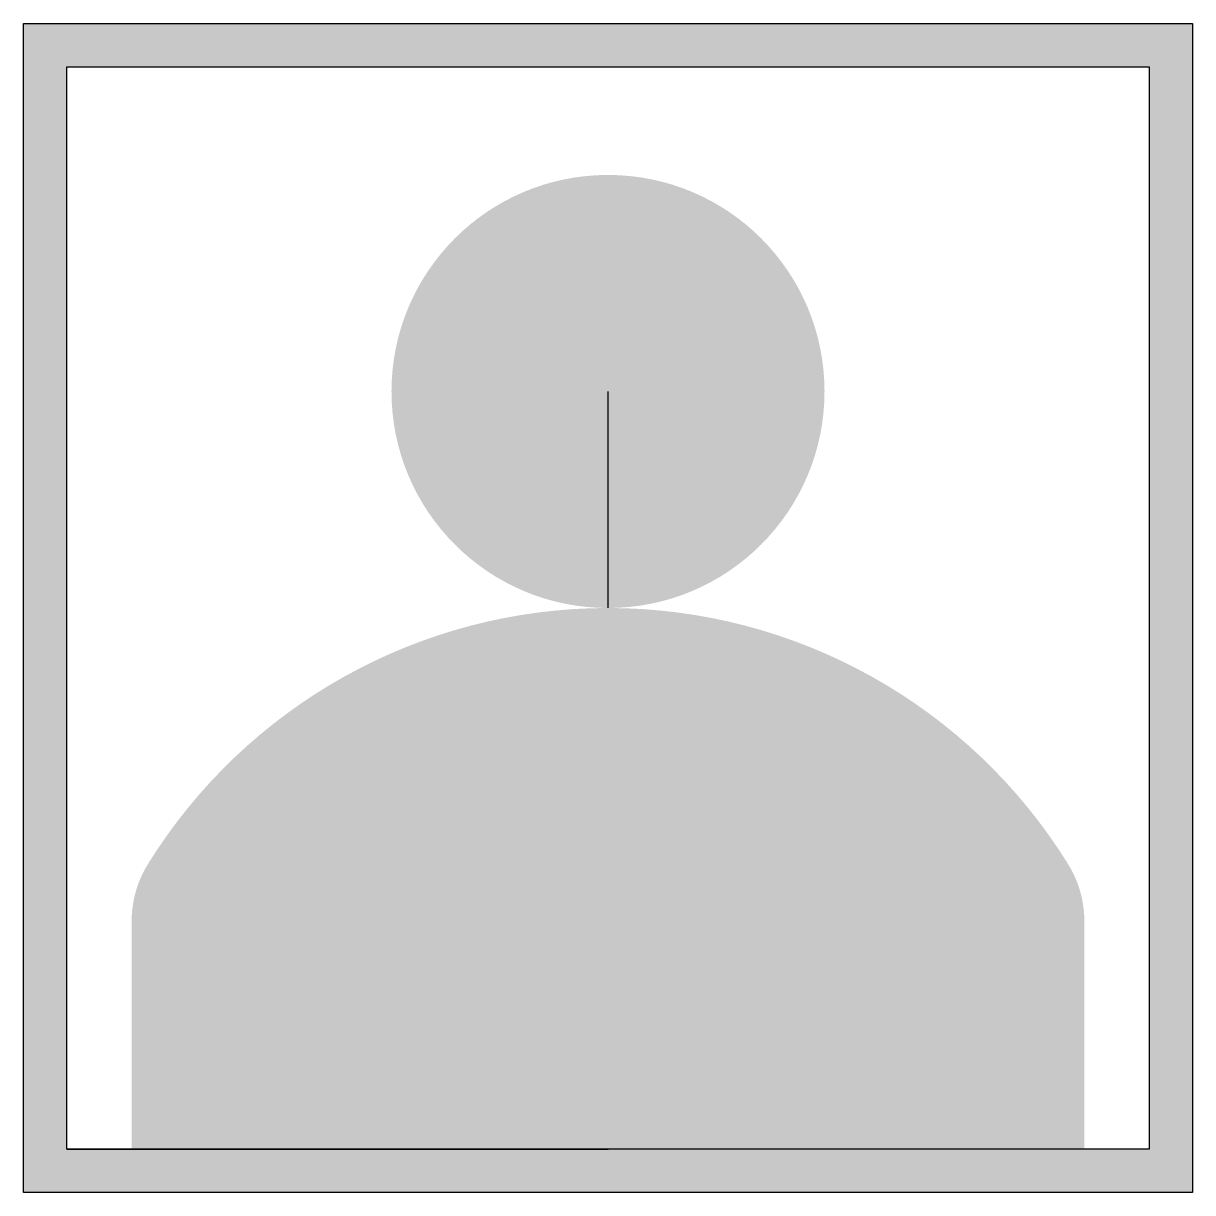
# Model space of a CAD drawing. Header units: millimetres. Extents: x 1823 to 2363, y 1714 to 2254.
import ezdxf

# ---------------------------------------------------------------- set-up
doc = ezdxf.new("R2010")
doc.units = ezdxf.units.MM

msp = doc.modelspace()

# ---------------------------------------------------------------- hatches: boundary and pattern name
at = {"true_color": 0xcd2027}
h = msp.add_hatch(color=242, dxfattribs=at)
h.dxf.hatch_style = 1
h.paths.add_polyline_path([(1822.97, 2253.53), (1822.97, 1713.53), (2362.97, 1713.53), (2362.97, 2253.53)])
h.paths.add_polyline_path([(2342.97, 2233.53), (2342.97, 1733.53), (1842.97, 1733.53), (1842.97, 2233.53)], flags=16)
h = msp.add_hatch(color=4)
h.dxf.hatch_style = 1
h.paths.add_polyline_path([(1992.97, 2083.53, 1), (2192.97, 2083.53, 1)])
h = msp.add_hatch(color=8)
h.dxf.hatch_style = 1
edge = h.paths.add_edge_path()
edge.add_arc((2262.97, 1838.88), 50, 360, 391.7883)
edge.add_arc((2092.97, 1733.53), 250, 31.7883, 90)
edge.add_line((2092.97, 1983.53), (2092.97, 1733.53))
edge.add_line((2092.97, 1733.53), (2312.97, 1733.53))
edge.add_line((2312.97, 1733.53), (2312.97, 1838.88))
edge = h.paths.add_edge_path()
edge.add_arc((1922.97, 1838.88), 50, 148.2117, 180)
edge.add_line((1872.97, 1838.88), (1872.97, 1733.53))
edge.add_line((1872.97, 1733.53), (2092.97, 1733.53))
edge.add_line((2092.97, 1733.53), (2092.97, 1983.53))
edge.add_arc((2092.97, 1733.53), 250, 90, 148.2117)

# ---------------------------------------------------------------- linework, layer by layer
for p, q in [((2092.97, 1983.53), (2092.97, 2083.53)), ((1842.97, 1733.53), (2092.97, 1733.53)), ((1842.97, 1733.53), (1872.97, 1733.53)), ((2312.97, 1733.53), (1872.97, 1733.53)), ((2312.97, 1733.53), (2262.97, 1733.53))]:
    msp.add_line(p, q)
for points in [[(1822.97, 2253.53), (2362.97, 2253.53), (2362.97, 1713.53), (1822.97, 1713.53)], [(1842.97, 2233.53), (2342.97, 2233.53), (2342.97, 1733.53), (1842.97, 1733.53)]]:
    msp.add_lwpolyline(points, close=True)

doc.saveas('drawing.dxf')
